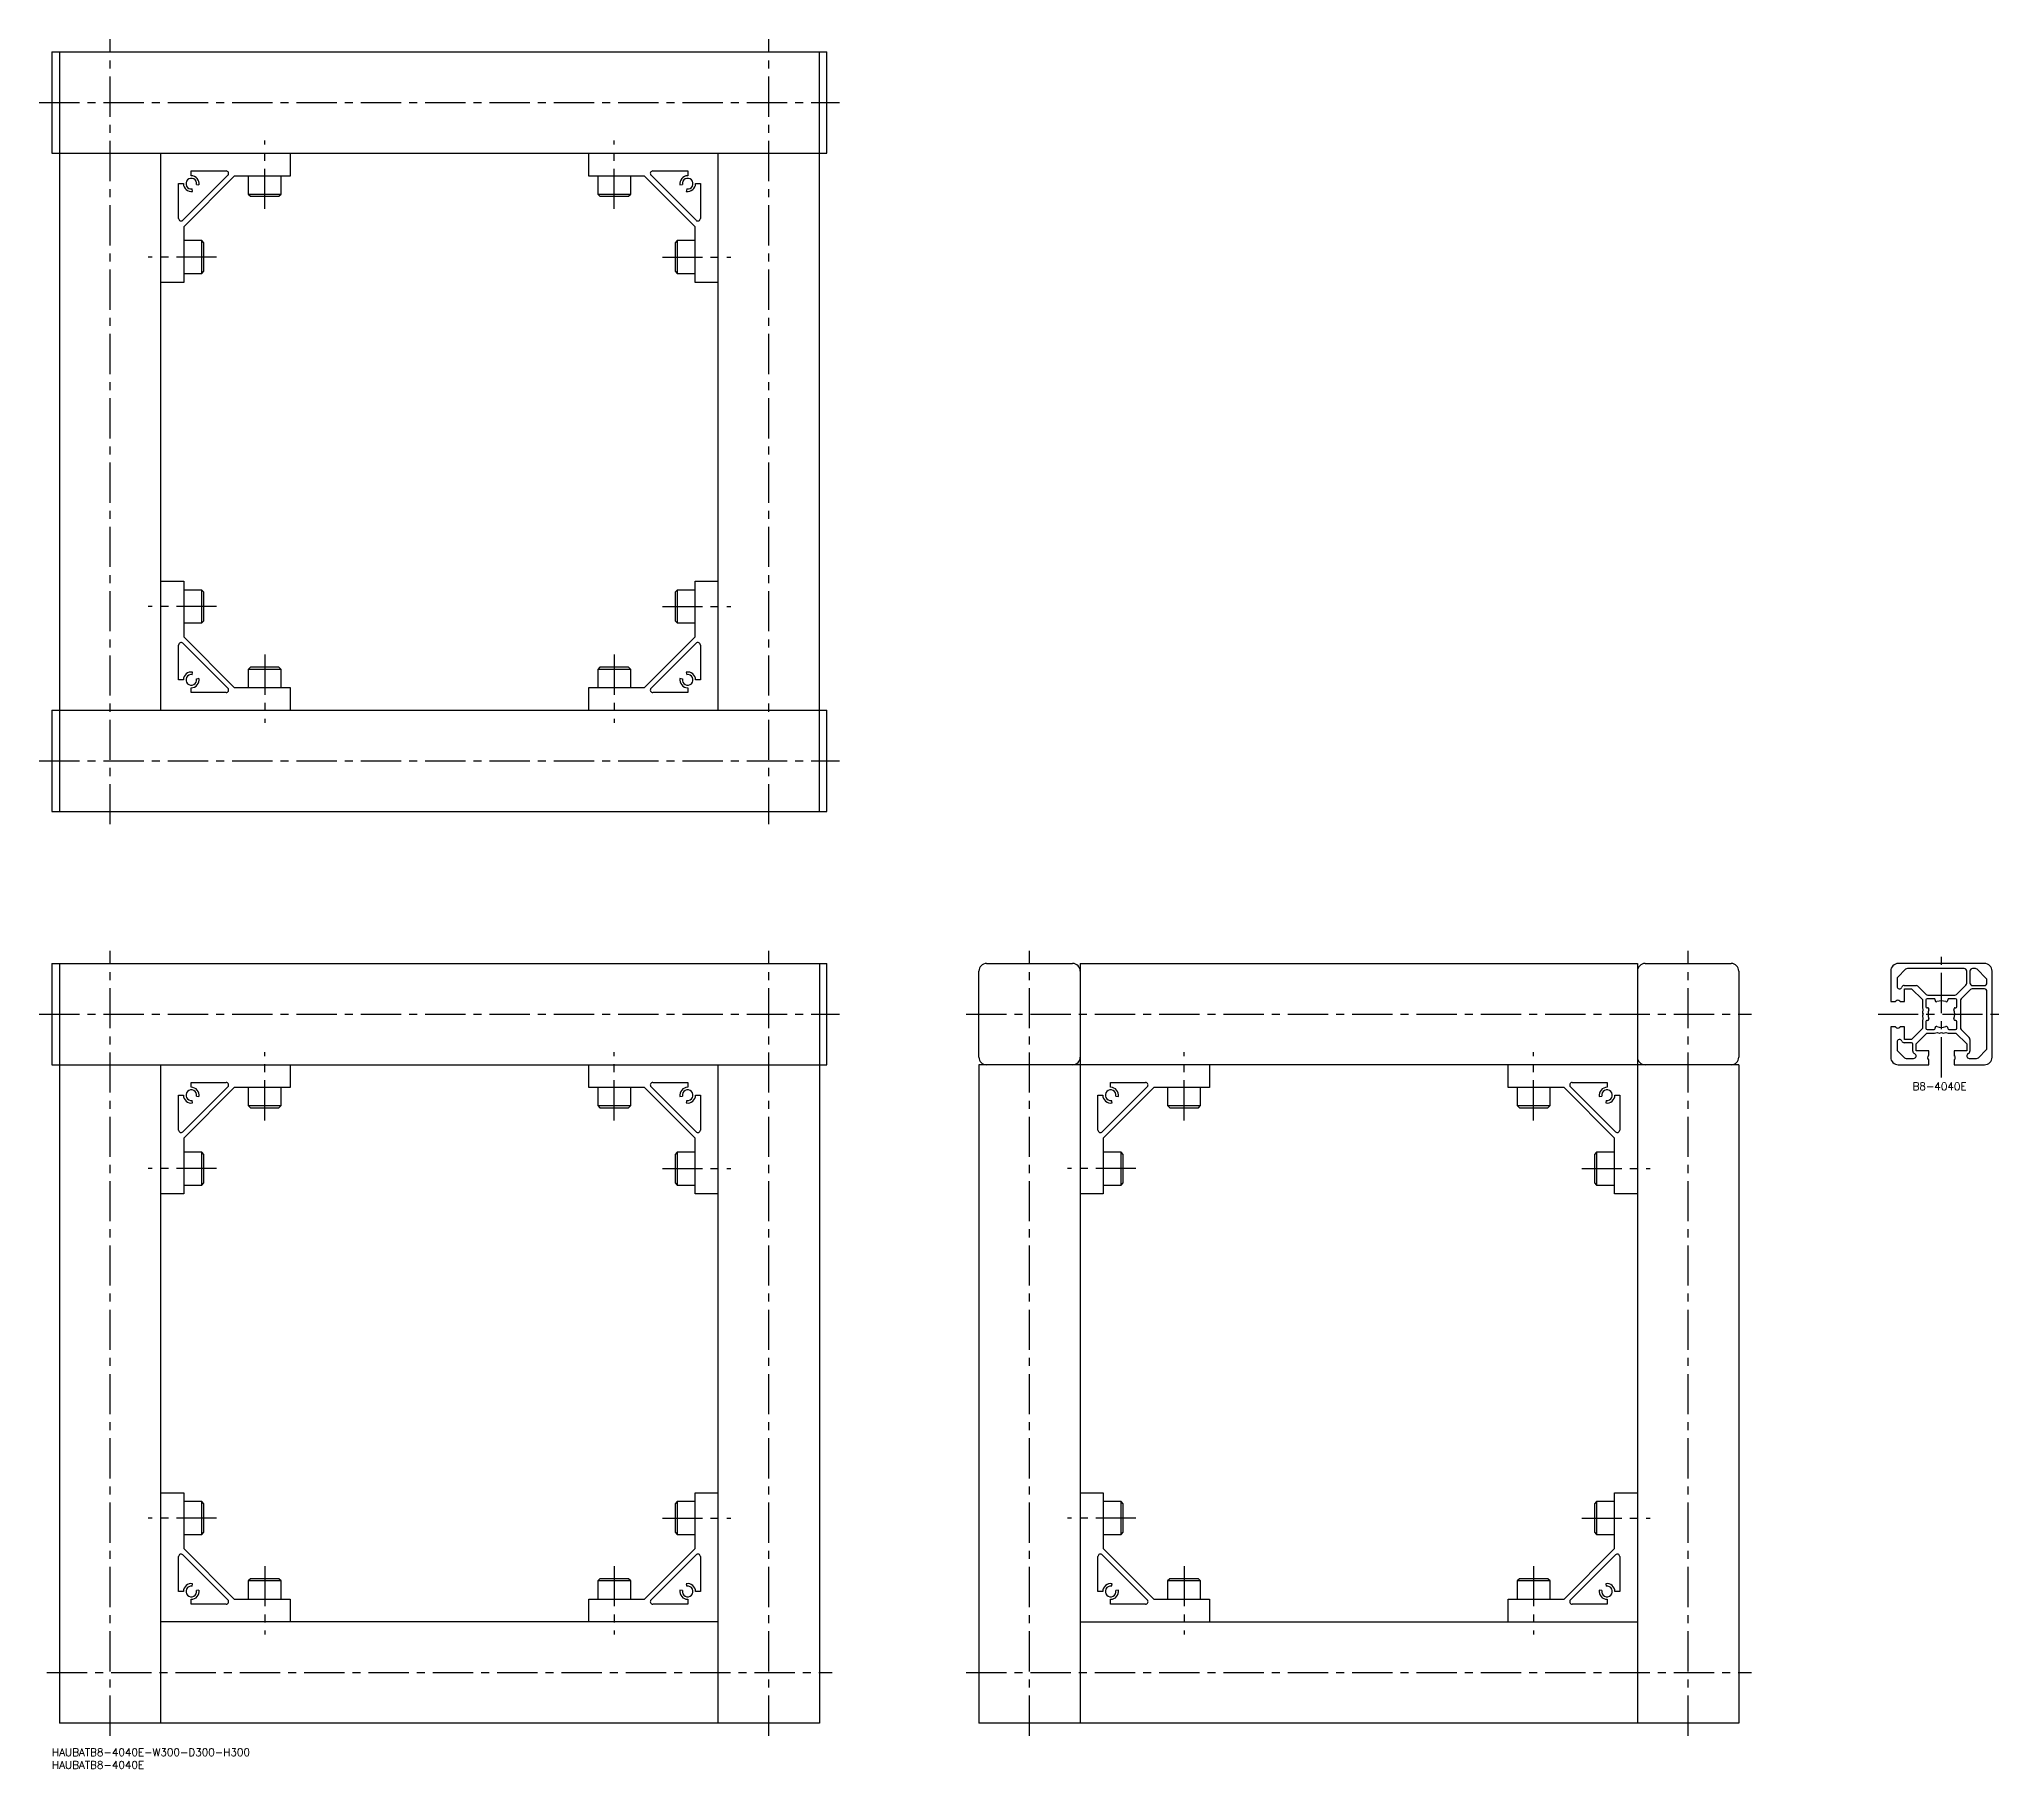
# Model space of a CAD drawing. Extents: x -5 to 771, y -8 to 675.
import ezdxf

# ---------------------------------------------------------------- set-up
doc = ezdxf.new("R2010")
doc.units = 0
doc.header["$LTSCALE"] = 0.5
doc.linetypes.add('CENTER', pattern=[50.8, 31.75, -6.35, 6.35, -6.35])
for name, color, linetype in [('MSM_CENTER', 1, 'CENTER'), ('MSM_CONTINUOUS', 7, 'CONTINUOUS'), ('MSM_PART_NUMBER', 7, 'CONTINUOUS')]:
    doc.layers.add(name, color=color, linetype=linetype)
doc.styles.get("Standard").update_dxf_attribs({"font": 'txt.shx', "height": 3, "bigfont": 'bigfont.shx'})

# ---------------------------------------------------------------- blocks, each defined once
blk = doc.blocks.new('*U8')
at = {"layer": 'MSM_PART_NUMBER'}
blk.add_text('HAUBATB8-4040E-W300-D300-H300', height=3, dxfattribs=at).set_placement((0, -3))
blk = doc.blocks.new('*U9')
at = {"layer": 'MSM_PART_NUMBER'}
blk.add_text('HAUBATB8-4040E', height=3, dxfattribs=at).set_placement((0, -8))
blk = doc.blocks.new('*U10')
at = {"layer": 'MSM_PART_NUMBER'}
blk.add_text('B8-4040E', height=3, dxfattribs=at).set_placement((734.61, 259.97))

msp = doc.modelspace()

# ---------------------------------------------------------------- linework, layer by layer
at = {"layer": 'MSM_CENTER'}
for p, q in [((23, 365), (23, 675)), ((283, 365), (283, 675)), ((-5, 650), (311, 650)), ((84, 608), (84, 635)), ((222, 608), (222, 635)), ((65, 589), (38, 589)), ((241, 589), (268, 589)), ((65, 451), (38, 451)), ((241, 451), (268, 451)), ((84, 432), (84, 405)), ((222, 432), (222, 405)), ((-5, 390), (311, 390)), ((23, 5), (23, 315)), ((283, 5), (283, 315)), ((386, 5), (386, 315)), ((646, 5), (646, 315)), ((746, 265), (746, 315)), ((-5, 290), (311, 290)), ((361, 290), (671, 290)), ((721, 290), (771, 290)), ((84, 248), (84, 275)), ((222, 248), (222, 275)), ((447, 248), (447, 275)), ((585, 248), (585, 275)), ((65, 229), (38, 229)), ((241, 229), (268, 229)), ((428, 229), (401, 229)), ((604, 229), (631, 229)), ((65, 91), (38, 91)), ((241, 91), (268, 91)), ((428, 91), (401, 91)), ((604, 91), (631, 91)), ((84, 72), (84, 45)), ((222, 72), (222, 45)), ((447, 72), (447, 45)), ((585, 72), (585, 45)), ((-2, 30), (308, 30)), ((361, 30), (671, 30))]:
    msp.add_line(p, q, dxfattribs=at)
at = {"layer": 'MSM_CONTINUOUS'}
for p, q in [((0, 670), (306, 670)), ((0, 670), (0, 630)), ((3, 670), (3, 370)), ((303, 370), (303, 670)), ((306, 630), (306, 670)), ((0, 630), (306, 630)), ((43, 410), (43, 630)), ((94, 630), (94, 621)), ((212, 621), (212, 630)), ((263, 410), (263, 630)), ((69.46, 621.29), (51.71, 603.54)), ((72, 621), (52, 601)), ((55, 623), (68.76, 623)), ((55, 621.1), (55, 623)), ((94, 621), (72, 621)), ((77.5, 621), (77.5, 613.87)), ((90.5, 613.87), (90.5, 621)), ((234, 621), (212, 621)), ((215.5, 621), (215.5, 613.87)), ((228.5, 613.87), (228.5, 621)), ((254, 601), (234, 621)), ((254.29, 603.54), (236.54, 621.29)), ((237.24, 623), (251, 623)), ((251, 623), (251, 621.1)), ((50, 604.24), (50, 618)), ((50, 618), (51.9, 618)), ((55.54, 614.95), (55.36, 615.93)), ((57.07, 617.64), (58.05, 617.46)), ((77.5, 613.87), (78.37, 613)), ((77.5, 613.87), (90.5, 613.87)), ((89.63, 613), (90.5, 613.87)), ((215.5, 613.87), (216.37, 613)), ((215.5, 613.87), (228.5, 613.87)), ((227.63, 613), (228.5, 613.87)), ((247.95, 617.46), (248.93, 617.64)), ((250.64, 615.93), (250.46, 614.95)), ((254.1, 618), (256, 618)), ((256, 618), (256, 604.24)), ((78.37, 613), (89.63, 613)), ((216.37, 613), (227.63, 613)), ((52, 601), (52, 579)), ((254, 579), (254, 601)), ((59.13, 595.5), (52, 595.5)), ((60, 594.63), (59.13, 595.5)), ((59.13, 582.5), (59.13, 595.5)), ((60, 583.37), (60, 594.63)), ((246.87, 595.5), (246, 594.63)), ((246, 594.63), (246, 583.37)), ((254, 595.5), (246.87, 595.5)), ((246.87, 595.5), (246.87, 582.5)), ((52, 582.5), (59.13, 582.5)), ((59.13, 582.5), (60, 583.37)), ((246, 583.37), (246.87, 582.5)), ((246.87, 582.5), (254, 582.5)), ((52, 579), (43, 579)), ((263, 579), (254, 579)), ((43, 461), (52, 461)), ((52, 461), (52, 439)), ((254, 439), (254, 461)), ((254, 461), (263, 461)), ((59.13, 457.5), (52, 457.5)), ((60, 456.63), (59.13, 457.5)), ((59.13, 444.5), (59.13, 457.5)), ((60, 445.37), (60, 456.63)), ((246.87, 457.5), (246, 456.63)), ((246, 456.63), (246, 445.37)), ((254, 457.5), (246.87, 457.5)), ((246.87, 457.5), (246.87, 444.5)), ((52, 444.5), (59.13, 444.5)), ((59.13, 444.5), (60, 445.37)), ((246, 445.37), (246.87, 444.5)), ((246.87, 444.5), (254, 444.5)), ((50, 422), (50, 435.76)), ((51.71, 436.46), (69.46, 418.71)), ((52, 439), (72, 419)), ((234, 419), (254, 439)), ((236.54, 418.71), (254.29, 436.46)), ((256, 435.76), (256, 422)), ((78.37, 427), (77.5, 426.13)), ((89.63, 427), (78.37, 427)), ((90.5, 426.13), (89.63, 427)), ((216.37, 427), (215.5, 426.13)), ((227.63, 427), (216.37, 427)), ((228.5, 426.13), (227.63, 427)), ((51.9, 422), (50, 422)), ((55.36, 424.07), (55.54, 425.05)), ((58.05, 422.54), (57.07, 422.36)), ((77.5, 426.13), (77.5, 419)), ((90.5, 426.13), (77.5, 426.13)), ((90.5, 419), (90.5, 426.13)), ((215.5, 426.13), (215.5, 419)), ((228.5, 426.13), (215.5, 426.13)), ((228.5, 419), (228.5, 426.13)), ((248.93, 422.36), (247.95, 422.54)), ((250.46, 425.05), (250.64, 424.07)), ((256, 422), (254.1, 422)), ((55, 417), (55, 418.9)), ((68.76, 417), (55, 417)), ((72, 419), (94, 419)), ((94, 419), (94, 410)), ((212, 419), (234, 419)), ((212, 410), (212, 419)), ((251, 417), (237.24, 417)), ((251, 418.9), (251, 417)), ((0, 410), (306, 410)), ((0, 410), (0, 370)), ((306, 370), (306, 410)), ((0, 370), (306, 370)), ((0, 310), (306, 310)), ((0, 310), (0, 270)), ((3, 310), (3, 10)), ((303, 310), (303, 10)), ((306, 270), (306, 310)), ((366, 273), (366, 307)), ((369, 310), (403, 310)), ((406, 310), (406, 10)), ((406, 310), (626, 310)), ((626, 310), (626, 10)), ((629, 310), (663, 310)), ((666, 307), (666, 273)), ((726, 307), (726, 295)), ((728.5, 303.91), (728.5, 301)), ((731.89, 307.71), (728.79, 304.61)), ((763, 310), (729, 310)), ((755, 308), (732.59, 308)), ((756, 302.18), (756, 307)), ((757.3, 307), (757.3, 302.3)), ((759.41, 308), (758.3, 308)), ((763.71, 304.11), (760.11, 307.71)), ((764, 302.3), (764, 303.41)), ((766, 273), (766, 307)), ((726, 295), (727.78, 295)), ((729.82, 295), (731.5, 295)), ((731.37, 301.3), (736.05, 301.3)), ((731.5, 295), (731.5, 300)), ((731.5, 300), (734.23, 300)), ((734.23, 300), (738.5, 295.73)), ((736.76, 301.01), (739.97, 297.79)), ((738.5, 295.73), (738.5, 292.69)), ((739.9, 295.6), (739.9, 292.9)), ((743.1, 296.1), (740.4, 296.1)), ((740.68, 297.5), (751.32, 297.5)), ((743.5, 295.46), (743.5, 295.7)), ((748.5, 295.7), (748.5, 295.46)), ((751.6, 296.1), (748.9, 296.1)), ((752.03, 297.79), (755.71, 301.47)), ((752.1, 292.9), (752.1, 295.6)), ((753.5, 295.32), (753.5, 284.68)), ((757.47, 299.71), (753.79, 296.03)), ((763, 300), (758.18, 300)), ((758.3, 301.3), (763, 301.3)), ((764, 276.59), (764, 299)), ((738.5, 292.69), (738.71, 291.7)), ((738.71, 288.3), (738.5, 287.31)), ((738.5, 287.31), (738.5, 284.27)), ((738.71, 291.7), (738.51, 290.76)), ((738.51, 289.24), (738.71, 288.3)), ((738.57, 290.4), (738.8, 290)), ((738.8, 290), (738.57, 289.6)), ((740.3, 292.5), (740.54, 292.5)), ((740.54, 287.5), (740.3, 287.5)), ((751.46, 292.5), (751.7, 292.5)), ((751.7, 287.5), (751.46, 287.5)), ((727.78, 285), (726, 285)), ((726, 285), (726, 273)), ((731.5, 285), (729.82, 285)), ((731.5, 280), (731.5, 285)), ((734.23, 280), (731.5, 280)), ((738.5, 284.27), (734.23, 280)), ((736, 278.23), (740.27, 282.5)), ((739.9, 287.1), (739.9, 284.4)), ((740.27, 282.5), (743.31, 282.5)), ((740.4, 283.9), (743.1, 283.9)), ((743.31, 282.5), (744.3, 282.71)), ((743.5, 284.3), (743.5, 284.54)), ((744.3, 282.71), (745.24, 282.51)), ((745.6, 282.57), (746, 282.8)), ((746, 282.8), (746.4, 282.57)), ((746.76, 282.51), (747.7, 282.71)), ((747.7, 282.71), (748.69, 282.5)), ((748.5, 284.54), (748.5, 284.3)), ((748.69, 282.5), (751.73, 282.5)), ((748.9, 283.9), (751.6, 283.9)), ((751.73, 282.5), (756, 278.23)), ((752.1, 284.4), (752.1, 287.1)), ((753.79, 283.97), (757.01, 280.76)), ((757.3, 280.05), (757.3, 275.37)), ((728.5, 279), (728.5, 276.09)), ((728.79, 275.39), (731.39, 272.79)), ((734.2, 278.7), (731.37, 278.7)), ((732.09, 272.5), (735, 272.5)), ((734.7, 275.37), (734.7, 278.2)), ((736, 275.5), (736, 278.23)), ((741, 275.5), (736, 275.5)), ((741, 273.82), (741, 275.5)), ((741, 270), (741, 271.78)), ((756, 275.5), (751, 275.5)), ((751, 275.5), (751, 273.82)), ((751, 271.78), (751, 270)), ((756, 278.23), (756, 275.5)), ((757, 272.5), (759.91, 272.5)), ((760.61, 272.79), (763.71, 275.89)), ((0, 270), (306, 270)), ((43, 10), (43, 270)), ((94, 270), (94, 261)), ((212, 261), (212, 270)), ((263, 10), (263, 270)), ((666, 270), (366, 270)), ((366, 270), (366, 10)), ((457, 270), (457, 261)), ((575, 261), (575, 270)), ((666, 270), (666, 10)), ((729, 270), (741, 270)), ((751, 270), (763, 270)), ((50, 244.24), (50, 258)), ((50, 258), (51.9, 258)), ((69.46, 261.29), (51.71, 243.54)), ((72, 261), (52, 241)), ((55, 263), (68.76, 263)), ((55, 261.1), (55, 263)), ((57.07, 257.64), (58.05, 257.46)), ((94, 261), (72, 261)), ((77.5, 261), (77.5, 253.87)), ((90.5, 253.87), (90.5, 261)), ((234, 261), (212, 261)), ((215.5, 261), (215.5, 253.87)), ((228.5, 253.87), (228.5, 261)), ((254, 241), (234, 261)), ((254.29, 243.54), (236.54, 261.29)), ((237.24, 263), (251, 263)), ((247.95, 257.46), (248.93, 257.64)), ((251, 263), (251, 261.1)), ((254.1, 258), (256, 258)), ((256, 258), (256, 244.24)), ((413, 244.24), (413, 258)), ((413, 258), (414.9, 258)), ((432.46, 261.29), (414.71, 243.54)), ((435, 261), (415, 241)), ((418, 263), (431.76, 263)), ((418, 261.1), (418, 263)), ((420.07, 257.64), (421.05, 257.46)), ((457, 261), (435, 261)), ((440.5, 261), (440.5, 253.87)), ((453.5, 253.87), (453.5, 261)), ((597, 261), (575, 261)), ((578.5, 261), (578.5, 253.87)), ((591.5, 253.87), (591.5, 261)), ((617, 241), (597, 261)), ((617.29, 243.54), (599.54, 261.29)), ((600.24, 263), (614, 263)), ((610.95, 257.46), (611.93, 257.64)), ((614, 263), (614, 261.1)), ((617.1, 258), (619, 258)), ((619, 258), (619, 244.24)), ((55.54, 254.95), (55.36, 255.93)), ((77.5, 253.87), (78.37, 253)), ((77.5, 253.87), (90.5, 253.87)), ((78.37, 253), (89.63, 253)), ((89.63, 253), (90.5, 253.87)), ((215.5, 253.87), (216.37, 253)), ((215.5, 253.87), (228.5, 253.87)), ((216.37, 253), (227.63, 253)), ((227.63, 253), (228.5, 253.87)), ((250.64, 255.93), (250.46, 254.95)), ((418.54, 254.95), (418.36, 255.93)), ((440.5, 253.87), (441.37, 253)), ((440.5, 253.87), (453.5, 253.87)), ((441.37, 253), (452.63, 253)), ((452.63, 253), (453.5, 253.87)), ((578.5, 253.87), (579.37, 253)), ((578.5, 253.87), (591.5, 253.87)), ((579.37, 253), (590.63, 253)), ((590.63, 253), (591.5, 253.87)), ((613.64, 255.93), (613.46, 254.95)), ((52, 241), (52, 219)), ((254, 219), (254, 241)), ((415, 241), (415, 219)), ((617, 219), (617, 241)), ((59.13, 235.5), (52, 235.5)), ((60, 234.63), (59.13, 235.5)), ((59.13, 222.5), (59.13, 235.5)), ((60, 223.37), (60, 234.63)), ((246.87, 235.5), (246, 234.63)), ((246, 234.63), (246, 223.37)), ((254, 235.5), (246.87, 235.5)), ((246.87, 235.5), (246.87, 222.5)), ((422.13, 235.5), (415, 235.5)), ((423, 234.63), (422.13, 235.5)), ((422.13, 222.5), (422.13, 235.5)), ((423, 223.37), (423, 234.63)), ((609.87, 235.5), (609, 234.63)), ((609, 234.63), (609, 223.37)), ((617, 235.5), (609.87, 235.5)), ((609.87, 235.5), (609.87, 222.5)), ((52, 219), (43, 219)), ((52, 222.5), (59.13, 222.5)), ((59.13, 222.5), (60, 223.37)), ((246, 223.37), (246.87, 222.5)), ((246.87, 222.5), (254, 222.5)), ((263, 219), (254, 219)), ((415, 219), (406, 219)), ((415, 222.5), (422.13, 222.5)), ((422.13, 222.5), (423, 223.37)), ((609, 223.37), (609.87, 222.5)), ((609.87, 222.5), (617, 222.5)), ((626, 219), (617, 219)), ((43, 101), (52, 101)), ((52, 101), (52, 79)), ((254, 79), (254, 101)), ((254, 101), (263, 101)), ((406, 101), (415, 101)), ((415, 101), (415, 79)), ((617, 79), (617, 101)), ((617, 101), (626, 101)), ((59.13, 97.5), (52, 97.5)), ((60, 96.63), (59.13, 97.5)), ((59.13, 84.5), (59.13, 97.5)), ((60, 85.37), (60, 96.63)), ((246.87, 97.5), (246, 96.63)), ((246, 96.63), (246, 85.37)), ((254, 97.5), (246.87, 97.5)), ((246.87, 97.5), (246.87, 84.5)), ((422.13, 97.5), (415, 97.5)), ((423, 96.63), (422.13, 97.5)), ((422.13, 84.5), (422.13, 97.5)), ((423, 85.37), (423, 96.63)), ((609.87, 97.5), (609, 96.63)), ((609, 96.63), (609, 85.37)), ((617, 97.5), (609.87, 97.5)), ((609.87, 97.5), (609.87, 84.5)), ((59.13, 84.5), (60, 85.37)), ((246, 85.37), (246.87, 84.5)), ((422.13, 84.5), (423, 85.37)), ((609, 85.37), (609.87, 84.5)), ((52, 84.5), (59.13, 84.5)), ((52, 79), (72, 59)), ((234, 59), (254, 79)), ((246.87, 84.5), (254, 84.5)), ((415, 84.5), (422.13, 84.5)), ((415, 79), (435, 59)), ((597, 59), (617, 79)), ((609.87, 84.5), (617, 84.5)), ((50, 62), (50, 75.76)), ((51.71, 76.46), (69.46, 58.71)), ((236.54, 58.71), (254.29, 76.46)), ((256, 75.76), (256, 62)), ((413, 62), (413, 75.76)), ((414.71, 76.46), (432.46, 58.71)), ((599.54, 58.71), (617.29, 76.46)), ((619, 75.76), (619, 62)), ((55.36, 64.07), (55.54, 65.05)), ((58.05, 62.54), (57.07, 62.36)), ((78.37, 67), (77.5, 66.13)), ((77.5, 66.13), (77.5, 59)), ((90.5, 66.13), (77.5, 66.13)), ((89.63, 67), (78.37, 67)), ((90.5, 66.13), (89.63, 67)), ((90.5, 59), (90.5, 66.13)), ((216.37, 67), (215.5, 66.13)), ((215.5, 66.13), (215.5, 59)), ((228.5, 66.13), (215.5, 66.13)), ((227.63, 67), (216.37, 67)), ((228.5, 66.13), (227.63, 67)), ((228.5, 59), (228.5, 66.13)), ((248.93, 62.36), (247.95, 62.54)), ((250.46, 65.05), (250.64, 64.07)), ((418.36, 64.07), (418.54, 65.05)), ((421.05, 62.54), (420.07, 62.36)), ((441.37, 67), (440.5, 66.13)), ((440.5, 66.13), (440.5, 59)), ((453.5, 66.13), (440.5, 66.13)), ((452.63, 67), (441.37, 67)), ((453.5, 66.13), (452.63, 67)), ((453.5, 59), (453.5, 66.13)), ((579.37, 67), (578.5, 66.13)), ((578.5, 66.13), (578.5, 59)), ((591.5, 66.13), (578.5, 66.13)), ((590.63, 67), (579.37, 67)), ((591.5, 66.13), (590.63, 67)), ((591.5, 59), (591.5, 66.13)), ((611.93, 62.36), (610.95, 62.54)), ((613.46, 65.05), (613.64, 64.07)), ((51.9, 62), (50, 62)), ((55, 57), (55, 58.9)), ((68.76, 57), (55, 57)), ((72, 59), (94, 59)), ((94, 59), (94, 50)), ((212, 59), (234, 59)), ((212, 50), (212, 59)), ((251, 57), (237.24, 57)), ((251, 58.9), (251, 57)), ((256, 62), (254.1, 62)), ((414.9, 62), (413, 62)), ((418, 57), (418, 58.9)), ((431.76, 57), (418, 57)), ((435, 59), (457, 59)), ((457, 59), (457, 50)), ((575, 59), (597, 59)), ((575, 50), (575, 59)), ((614, 57), (600.24, 57)), ((614, 58.9), (614, 57)), ((619, 62), (617.1, 62)), ((263, 50), (43, 50)), ((406, 50), (626, 50)), ((303, 10), (3, 10)), ((666, 10), (366, 10))]:
    msp.add_line(p, q, dxfattribs=at)
for centre, radius, start, end in [((55, 618), 3.1, 350, 90), ((68.76, 622), 1, 315, 90), ((237.24, 622), 1, 90, 225), ((251, 618), 3.1, 90, 190), ((55, 618), 3.1, 180, 280), ((55, 618), 2.1, 350, 280), ((251, 618), 2.1, 260, 190), ((251, 618), 3.1, 260, 0), ((51, 604.24), 1, 180, 315), ((255, 604.24), 1, 225, 0), ((51, 435.76), 1, 45, 180), ((255, 435.76), 1, 0, 135), ((55, 422), 3.1, 80, 180), ((55, 422), 2.1, 80, 10), ((55, 422), 3.1, 270, 10), ((251, 422), 3.1, 170, 270), ((251, 422), 2.1, 170, 100), ((251, 422), 3.1, 0, 100), ((68.76, 418), 1, 270, 45), ((237.24, 418), 1, 135, 270), ((369, 307), 3, 90, 180), ((403, 307), 3, 0, 90), ((629, 307), 3, 90, 180), ((663, 307), 3, 0, 90), ((729, 307), 3, 90, 180), ((729.5, 303.91), 1, 135, 180), ((732.59, 307), 1, 90, 135), ((755, 307), 1, 0, 90), ((758.3, 307), 1, 90, 180), ((759.41, 307), 1, 45, 90), ((763, 307), 3, 0, 90), ((763, 303.41), 1, 0, 45), ((727.78, 295.3), 0.3, 270, 322.02012), ((728.8, 294.5), 1, 37.97987, 142.02013), ((729.5, 301), 1, 180, 339.51269), ((729.82, 295.3), 0.3, 217.97987, 270), ((731.37, 300.3), 1, 90, 159.51268), ((736.05, 300.3), 1, 45, 90), ((740.4, 295.6), 0.5, 90, 180), ((740.68, 298.5), 1, 225, 270), ((743.1, 295.7), 0.4, 0, 90), ((744.05, 295.46), 0.55, 180, 289.64595), ((746, 290), 5.25, 70.35405, 109.64595), ((747.95, 295.46), 0.55, 250.35405, 0), ((748.9, 295.7), 0.4, 90, 180), ((751.32, 298.5), 1, 270, 315), ((751.6, 295.6), 0.5, 0, 90), ((754.5, 295.32), 1, 135, 180), ((755, 302.18), 1, 315, 0), ((758.3, 302.3), 1, 180, 270), ((758.18, 299), 1, 90, 135), ((763, 302.3), 1, 270, 0), ((763, 299), 1, 0, 90), ((739, 290.65), 0.5, 168, 210), ((739, 289.35), 0.5, 150, 192), ((740.3, 292.9), 0.4, 180, 270), ((740.3, 287.1), 0.4, 90, 180), ((740.54, 291.95), 0.55, 340.35405, 90), ((740.54, 288.05), 0.55, 270, 19.64595), ((746, 290), 5.25, 160.35405, 199.64595), ((751.46, 291.95), 0.55, 90, 199.64595), ((751.46, 288.05), 0.55, 160.35405, 270), ((746, 290), 5.25, 340.35405, 19.64595), ((751.7, 292.9), 0.4, 270, 0), ((751.7, 287.1), 0.4, 0, 90), ((727.78, 284.7), 0.3, 37.97987, 90), ((728.8, 285.5), 1, 217.97987, 322.02013), ((729.5, 279), 1, 20.48731, 180), ((729.82, 284.7), 0.3, 90, 142.02013), ((740.4, 284.4), 0.5, 180, 270), ((743.1, 284.3), 0.4, 270, 0), ((744.05, 284.54), 0.55, 70.35405, 180), ((746, 290), 5.25, 250.35405, 289.64595), ((745.35, 283), 0.5, 258, 300), ((746.65, 283), 0.5, 240, 282), ((747.95, 284.54), 0.55, 0, 109.64595), ((748.9, 284.3), 0.4, 180, 270), ((751.6, 284.4), 0.5, 270, 0), ((754.5, 284.68), 1, 180, 225), ((756.3, 280.05), 1, 0, 45), ((369, 273), 3, 180, 270), ((403, 273), 3, 270, 0), ((629, 273), 3, 180, 270), ((663, 273), 3, 270, 0), ((729, 273), 3, 180, 270), ((729.5, 276.09), 1, 180, 225), ((731.37, 279.7), 1, 200.48732, 270), ((732.09, 273.5), 1, 225, 270), ((734.2, 278.2), 0.5, 0, 90), ((735.7, 275.37), 1, 180, 249.51268), ((735, 273.5), 1, 270, 69.51268), ((741.5, 272.8), 1, 127.97987, 232.02013), ((740.7, 273.82), 0.3, 307.97987, 0), ((740.7, 271.78), 0.3, 0, 52.02012), ((751.3, 273.82), 0.3, 180, 232.02013), ((751.3, 271.78), 0.3, 127.97986, 180), ((750.5, 272.8), 1, 307.97988, 52.02013), ((757, 273.5), 1, 110.48731, 270), ((756.3, 275.37), 1, 290.48732, 0), ((759.91, 273.5), 1, 270, 315), ((763, 273), 3, 270, 0), ((763, 276.59), 1, 315, 0), ((55, 258), 3.1, 180, 280), ((55, 258), 2.1, 350, 280), ((55, 258), 3.1, 350, 90), ((68.76, 262), 1, 315, 90), ((237.24, 262), 1, 90, 225), ((251, 258), 3.1, 90, 190), ((251, 258), 2.1, 260, 190), ((251, 258), 3.1, 260, 0), ((418, 258), 3.1, 180, 280), ((418, 258), 2.1, 350, 280), ((418, 258), 3.1, 350, 90), ((431.76, 262), 1, 315, 90), ((600.24, 262), 1, 90, 225), ((614, 258), 3.1, 90, 190), ((614, 258), 2.1, 260, 190), ((614, 258), 3.1, 260, 0), ((51, 244.24), 1, 180, 315), ((255, 244.24), 1, 225, 0), ((414, 244.24), 1, 180, 315), ((618, 244.24), 1, 225, 0), ((51, 75.76), 1, 45, 180), ((255, 75.76), 1, 0, 135), ((414, 75.76), 1, 45, 180), ((618, 75.76), 1, 0, 135), ((55, 62), 3.1, 80, 180), ((55, 62), 2.1, 80, 10), ((55, 62), 3.1, 270, 10), ((251, 62), 3.1, 170, 270), ((251, 62), 2.1, 170, 100), ((251, 62), 3.1, 0, 100), ((418, 62), 3.1, 80, 180), ((418, 62), 2.1, 80, 10), ((418, 62), 3.1, 270, 10), ((614, 62), 3.1, 170, 270), ((614, 62), 2.1, 170, 100), ((614, 62), 3.1, 0, 100), ((68.76, 58), 1, 270, 45), ((237.24, 58), 1, 135, 270), ((431.76, 58), 1, 270, 45), ((600.24, 58), 1, 135, 270)]:
    msp.add_arc(centre, radius, start, end, dxfattribs=at)

# ---------------------------------------------------------------- block references
for name in ['*U10', '*U8', '*U9']:
    msp.add_blockref(name, (0, 0), dxfattribs=at)

doc.saveas('drawing.dxf')
